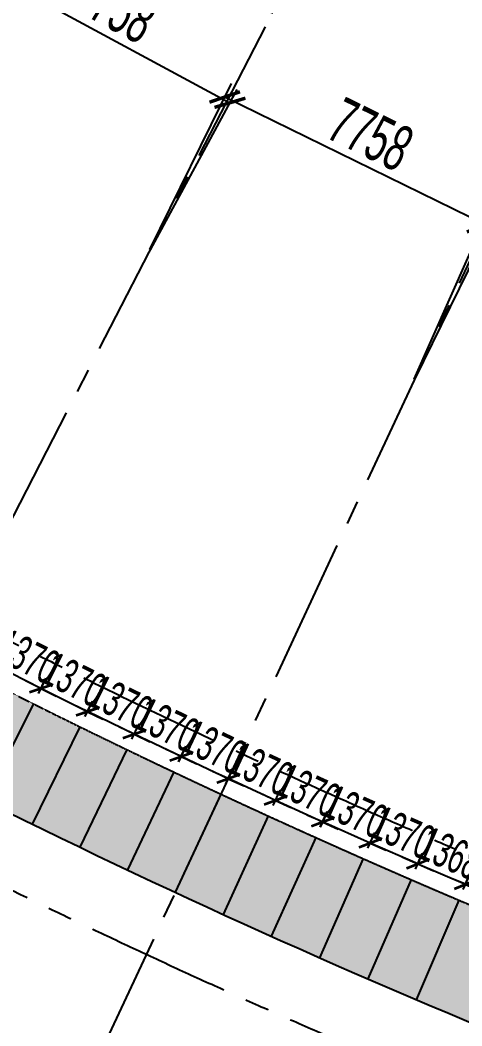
# Model space of a CAD drawing. Extents: x -668578 to 2331563, y -1202445 to 1620273.
# Drawn here: x 1625352 to 1636967, y 95313 to 121789 of the extents above; entities that cross this region are included whole.
import ezdxf

# ---------------------------------------------------------------- set-up
doc = ezdxf.new("R2010")
doc.units = 0
doc.linetypes.add('CENTER2', pattern=[28.575000000000003, 19.05, -3.175, 3.175, -3.175])
doc.linetypes.add('DASH', pattern=[0.35, 0.25, -0.1])
doc.layers.get('0').update_dxf_attribs({"color": 8})
doc.layers.get('Defpoints').update_dxf_attribs({"color": 8})
for name, color, linetype in [('#填充层', 8, 'Continuous'), ('#幕墙线-平面', 8, 'Continuous'), ('#标注', 8, 'Continuous'), ('#轴线', 8, 'CENTER2'), ('dim', 8, 'Continuous')]:
    doc.layers.add(name, color=color, linetype=linetype)
doc.styles.add('JHZX', font='jrs.shx', dxfattribs={"width": 0.6, "bigfont": 'jhz.shx'})
doc.dimstyles.new('JZBZ-300', dxfattribs={"dimscale": 300, "dimtxt": 3, "dimasz": 1.5, "dimexe": 1, "dimexo": 1, "dimgap": 0.5, "dimtad": 1, "dimdec": 0, "dimdsep": 46, "dimtxsty": 'JHZX', "dimblk1": 'ARCHTICK', "dimblk2": 'ARCHTICK', "dimsah": 1, "dimcen": 0, "dimclrd": 1, "dimclre": 1, "dimclrt": 2, "dimazin": 2, "dimtfac": 1, "dimtdec": 0, "dimtix": 1, "dimtmove": 0, "dimatfit": 3, "dimfxl": 0, "dimtolj": 1, "dimlwd": -1, "dimlwe": -1, "dimarcsym": 0})
doc.dimstyles.new('JZBZ-400', dxfattribs={"dimscale": 400, "dimtxt": 3, "dimasz": 1.5, "dimexe": 1, "dimexo": 1, "dimgap": 0.5, "dimtad": 1, "dimdec": 0, "dimdsep": 46, "dimtxsty": 'JHZX', "dimblk1": 'ARCHTICK', "dimblk2": 'ARCHTICK', "dimsah": 1, "dimcen": 0, "dimclrd": 1, "dimclre": 1, "dimclrt": 2, "dimazin": 2, "dimtfac": 1, "dimtdec": 0, "dimtix": 1, "dimtmove": 0, "dimatfit": 3, "dimfxl": 0, "dimtolj": 1, "dimlwd": -1, "dimlwe": -1, "dimarcsym": 0})

# ---------------------------------------------------------------- blocks, each defined once
blk = doc.blocks.new('_ARCHTICK')
at = {"color": 0, "linetype": 'ByBlock', "const_width": 0.15}
blk.add_lwpolyline([(-0.5, -0.5), (0.5, 0.5)], dxfattribs=at)
blk = doc.blocks.new('*D2918')
at = {"layer": '#标注', "ltscale": 300, "transparency": 16777216}
for p, q in [((52517.44000796566, 44290.05046599925), (60086.3965880055, 50671.34314769605)), ((174425.4857381964, -21557.413640005), (175612.1593012065, -11728.79187218522))]:
    blk.add_line(p, q, dxfattribs=at)
blk.add_arc((197092.148216231, 166179.179792065), 179599.9896916214, 220.1338192809486, 263.1156299250185, dxfattribs=at)
at = {"layer": 'Defpoints', "color": 0, "ltscale": 300, "transparency": 16777216}
for p in [(197092.148216231, 166179.179792065), (52211.62358048931, 44032.22045865798), (92698.63031371537, 20034.90273282577), (174377.5393316101, -21954.52967102801)]:
    blk.add_point(p, dxfattribs=at)
at = {"layer": '#标注', "ltscale": 300, "transparency": 16777216, "xscale": 600, "yscale": 600, "zscale": 600}
for p, rotation in [((59780.58016052921, 50413.51314035473), 130.1338192809486), ((175564.2128946202, -12125.90790320823), 353.1156299250185)]:
    blk.add_blockref('_ARCHTICK', p, dxfattribs=dict(at, rotation=rotation))
at = {"layer": '#标注', "ltscale": 300, "transparency": 16777216, "insert": (112118.423318551, 8861.341036451122), "char_height": 1200, "attachment_point": 5, "rotation": 331.6247246029836, "style": 'JHZX'}
blk.add_mtext('\\A1;42.98°', dxfattribs=at)
blk = doc.blocks.new('*D2914')
at = {"layer": '#标注', "ltscale": 300, "transparency": 16777216}
for p, q in [((103956.5408281649, 1605.291408069214), (107650.444019538, 8132.548045644224)), ((110525.2839822447, -1942.752501334558), (113958.6605932835, 4725.225081619217))]:
    blk.add_line(p, q, dxfattribs=at)
blk.add_arc((197092.1482162285, 166179.179792065), 181999.9896916215, 240.4936231196933, 242.7558238595374, dxfattribs=at)
at = {"layer": 'Defpoints', "color": 0, "ltscale": 300, "transparency": 16777216}
for p in [(197092.1482162285, 166179.179792065), (109545.7642249325, 6618.448727686628), (103759.5326579583, 1257.171054065228), (110342.1705629893, -2298.37797242542)]:
    blk.add_point(p, dxfattribs=at)
at = {"layer": '#标注', "ltscale": 300, "transparency": 16777216, "xscale": 600, "yscale": 600, "zscale": 600}
for p, rotation in [((107453.4358493313, 7784.427691640296), 150.4936231196933), ((113775.5471740282, 4369.599610528334), 332.7558238595374)]:
    blk.add_blockref('_ARCHTICK', p, dxfattribs=dict(at, rotation=rotation))
at = {"layer": '#标注', "ltscale": 300, "transparency": 16777216, "insert": (110977.8332433873, 6749.693745719014), "char_height": 1200, "attachment_point": 5, "rotation": 331.62472348961535, "style": 'JHZX'}
blk.add_mtext('\\A1;2.26°', dxfattribs=at)
blk = doc.blocks.new('*D2915')
at = {"layer": '#标注', "ltscale": 300, "transparency": 16777216}
for p, q in [((110525.2839822447, -1942.752501334799), (113958.6605932831, 4725.225081618293)), ((117228.9583052711, -5228.745924973686), (120396.4567557412, 1569.559273107727))]:
    blk.add_line(p, q, dxfattribs=at)
blk.add_arc((197092.1482162271, 166179.179792065), 181999.9896916219, 242.7558238595378, 245.018024599424, dxfattribs=at)
at = {"layer": 'Defpoints', "color": 0, "ltscale": 300, "transparency": 16777216}
for p in [(197092.1482162271, 166179.179792065), (115912.2691148272, 3287.118976221223), (110342.1705629893, -2298.37797242566), (117060.0250545794, -5591.322202204719)]:
    blk.add_point(p, dxfattribs=at)
at = {"layer": '#标注', "ltscale": 300, "transparency": 16777216, "xscale": 600, "yscale": 600, "zscale": 600}
for p, rotation in [((113775.5471740276, 4369.59961052749), 152.7558238595378), ((120227.5235050495, 1206.982995876708), 335.0180245994241)]:
    blk.add_blockref('_ARCHTICK', p, dxfattribs=dict(at, rotation=rotation))
at = {"layer": '#标注', "ltscale": 300, "transparency": 16777216, "insert": (117338.0414740134, 3474.789187522758), "char_height": 1200, "attachment_point": 5, "rotation": 333.88692422948094, "style": 'JHZX'}
blk.add_mtext('\\A1;2.26°', dxfattribs=at)
blk = doc.blocks.new('*D2939')
at = {"layer": '#标注', "ltscale": 300, "transparency": 16777216}
for p, q in [((-1772.791618300945, -1481.365197545436), (-9341.748198340536, -7862.657879242006)), ((165913.7732030131, -92055.65823940704), (164727.0996400029, -101884.2800072265))]:
    blk.add_line(p, q, dxfattribs=at)
blk.add_arc((197092.1482162317, 166179.1797920645), 269610.2124900237, 220.1338192809485, 263.1156299250187, dxfattribs=at)
at = {"layer": 'Defpoints', "color": 0, "ltscale": 300, "transparency": 16777216}
for p in [(197092.1482162317, 166179.1797920645), (-1466.975190824596, -1223.535190204158), (40379.67516651106, -53208.30268940322), (165961.7196095993, -91658.54220838404)]:
    blk.add_point(p, dxfattribs=at)
at = {"layer": '#标注', "ltscale": 300, "transparency": 16777216, "xscale": 600, "yscale": 600, "zscale": 600}
for p, rotation in [((-9035.931770864163, -7604.827871900749), 130.1338192809485), ((164775.0460465892, -101487.1639762035), 353.1156299250187)]:
    blk.add_blockref('_ARCHTICK', p, dxfattribs=dict(at, rotation=rotation))
at = {"layer": '#标注', "ltscale": 300, "transparency": 16777216, "insert": (69341.55334645722, -70334.48968467087), "char_height": 1200, "attachment_point": 5, "rotation": 331.6247246029835, "style": 'JHZX'}
blk.add_mtext('\\A1;42.98°', dxfattribs=at)
blk = doc.blocks.new('*D3005')
at = {"layer": '#标注', "transparency": 16777216}
for p, q in [((-54000.61947395653, 4432.559612933357), (-51718.45506737498, 8657.690649776645)), ((-51908.55291728884, 8305.749166773963), (-45082.75720557872, 4618.860432667316)), ((-47174.82376224641, 745.6708788267133), (-44892.65935566486, 4970.801915669997))]:
    blk.add_line(p, q, dxfattribs=at)
at = {"layer": 'Defpoints', "color": 0, "transparency": 16777216}
for p in [(-45082.75720557872, 4618.860432667316), (-54190.7173238704, 4080.618129930677), (-47364.92161216027, 393.7293958240334)]:
    blk.add_point(p, dxfattribs=at)
at = {"layer": '#标注', "transparency": 16777216, "xscale": 600, "yscale": 600, "zscale": 600}
for p, rotation in [((-51908.55291728884, 8305.749166773963), 151.6247212833316), ((-45082.75720557872, 4618.860432667316), 331.6247212833315)]:
    blk.add_blockref('_ARCHTICK', p, dxfattribs=dict(at, rotation=rotation))
at = {"layer": '#标注', "transparency": 16777216, "insert": (-48115.45936160605, 7166.187765726003), "char_height": 1200, "attachment_point": 5, "rotation": 331.62472128333155, "style": 'JHZX'}
blk.add_mtext('\\A1;7758', dxfattribs=at)
blk = doc.blocks.new('*D3006')
at = {"layer": '#标注', "transparency": 16777216}
for p, q in [((-47188.86201107168, 752.900376988604), (-45043.10989082009, 5130.397545602551)), ((-45219.16749691678, 4771.226667975337), (-38253.15992269636, 1356.644100282909)), ((-40222.85443685126, -2661.682190703828), (-38077.10231659967, 1715.814977910122))]:
    blk.add_line(p, q, dxfattribs=at)
at = {"layer": 'Defpoints', "color": 0, "transparency": 16777216}
for p in [(-38253.15992269636, 1356.644100282909), (-47364.91961716837, 393.7294993613905), (-40398.91204294795, -3020.853068331038)]:
    blk.add_point(p, dxfattribs=at)
at = {"layer": '#标注', "transparency": 16777216, "xscale": 600, "yscale": 600, "zscale": 600}
for p, rotation in [((-45219.16749691678, 4771.226667975337), 153.8869297643725), ((-38253.15992269636, 1356.644100282909), 333.8869297643725)]:
    blk.add_blockref('_ARCHTICK', p, dxfattribs=dict(at, rotation=rotation))
at = {"layer": '#标注', "transparency": 16777216, "insert": (-41384.04849761319, 3782.277139383548), "char_height": 1200, "attachment_point": 5, "rotation": 333.8869297643725, "style": 'JHZX'}
blk.add_mtext('\\A1;7758', dxfattribs=at)
blk = doc.blocks.new('*D3007')
at = {"layer": '#标注', "transparency": 16777216}
for p, q in [((-40237.16796211764, -2655.014277394905), (-38295.41016578668, 1736.976537435197)), ((-38457.15310642298, 1371.136106161777), (-31361.79161151977, -1765.817972611218)), ((-33141.80646721442, -5791.968356167896), (-31200.04867088347, -1399.977541337797))]:
    blk.add_line(p, q, dxfattribs=at)
at = {"layer": 'Defpoints', "color": 0, "transparency": 16777216}
for p in [(-31361.79161151977, -1765.817972611218), (-40398.91090275394, -3020.854708668325), (-33303.54940785073, -6157.808787441316)]:
    blk.add_point(p, dxfattribs=at)
at = {"layer": '#标注', "transparency": 16777216, "xscale": 600, "yscale": 600, "zscale": 600}
for p, rotation in [((-38457.15310642298, 1371.136106161777), 156.149138245412), ((-31361.79161151977, -1765.817972611218), 336.149138245412)]:
    blk.add_blockref('_ARCHTICK', p, dxfattribs=dict(at, rotation=rotation))
at = {"layer": '#标注', "transparency": 16777216, "insert": (-34585.98647769877, 534.339929322121), "char_height": 1200, "attachment_point": 5, "rotation": 336.149138245412, "style": 'JHZX'}
blk.add_mtext('\\A1;7758', dxfattribs=at)
blk = doc.blocks.new('*D3178')
at = {"layer": '#标注', "ltscale": 300, "transparency": 16777216}
for p, q in [((114306.2978121781, -24477.64232347793), (114482.4659198499, -24068.29146143856)), ((114363.8739506324, -24343.85623574239), (113950.5267891767, -24165.96828191619)), ((115620.499517528, -24884.65721773891), (114363.8739506324, -24343.85623574239)), ((115562.9233790737, -25018.44330547444), (115739.0914867455, -24609.09244343507)), ((115620.499517528, -24884.65721773891), (116033.8466789838, -25062.5451715651))]:
    blk.add_line(p, q, dxfattribs=at)
at = {"layer": 'Defpoints', "color": 0, "ltscale": 300, "transparency": 16777216}
for p in [(114363.8739506324, -24343.85623574239), (114187.7058429606, -24753.20709778176), (115444.3314098562, -25294.00807977828)]:
    blk.add_point(p, dxfattribs=at)
at = {"layer": '#标注', "ltscale": 300, "transparency": 16777216, "xscale": 450, "yscale": 450, "zscale": 450}
for p, rotation in [((114363.8739506324, -24343.85623574239), 336.7149049541456), ((115620.499517528, -24884.65721773891), 156.7149049541456)]:
    blk.add_blockref('_ARCHTICK', p, dxfattribs=dict(at, rotation=rotation))
at = {"layer": '#标注', "ltscale": 300, "transparency": 16777216, "insert": (115229.3706725152, -24063.12717813297), "char_height": 900, "attachment_point": 5, "rotation": 336.7149049541456, "style": 'JHZX'}
blk.add_mtext('\\A1;1368', dxfattribs=at)
blk = doc.blocks.new('*D3179')
at = {"layer": '#标注', "ltscale": 300, "transparency": 16777216}
for p, q in [((115561.1085882878, -25017.66934508596), (115736.5996414147, -24602.39149511237)), ((115619.8224667059, -24878.73022107569), (115205.3143777609, -24703.56445901248)), ((116881.5144636968, -25411.90495526358), (115619.8224667059, -24878.73022107569)), ((116822.8005852787, -25550.84407927386), (116998.2916384057, -25135.56622930026)), ((116881.5144636968, -25411.90495526358), (117296.0225526418, -25587.07071732679))]:
    blk.add_line(p, q, dxfattribs=at)
at = {"layer": 'Defpoints', "color": 0, "ltscale": 300, "transparency": 16777216}
for p in [(115619.8224667059, -24878.73022107569), (115444.331413579, -25294.00807104928), (116706.0234105699, -25827.18280523718)]:
    blk.add_point(p, dxfattribs=at)
at = {"layer": '#标注', "ltscale": 300, "transparency": 16777216, "xscale": 450, "yscale": 450, "zscale": 450}
for p, rotation in [((115619.8224667059, -24878.73022107569), 337.0917088382236), ((116881.5144636968, -25411.90495526358), 157.0917088382236)]:
    blk.add_blockref('_ARCHTICK', p, dxfattribs=dict(at, rotation=rotation))
at = {"layer": '#标注', "ltscale": 300, "transparency": 16777216, "insert": (116484.222814619, -24592.64013624301), "char_height": 900, "attachment_point": 5, "rotation": 337.09170883822355, "style": 'JHZX'}
blk.add_mtext('\\A1;1370', dxfattribs=at)
blk = doc.blocks.new('*D3184')
at = {"layer": '#标注', "ltscale": 300, "transparency": 16777216}
for p, q in [((113052.0128046537, -23928.03113129557), (113232.126231255, -23516.98778211326)), ((113111.7223946165, -23791.76572177136), (112699.5554851294, -23611.15996681375)), ((114366.2886756975, -24341.49905825128), (113111.7223946165, -23791.76572177136)), ((114306.5790857347, -24477.76446777548), (114486.6925123359, -24066.72111859317)), ((114366.2886756975, -24341.49905825128), (114778.4555851847, -24522.10481320888))]:
    blk.add_line(p, q, dxfattribs=at)
at = {"layer": 'Defpoints', "color": 0, "ltscale": 300, "transparency": 16777216}
for p in [(113111.7223946165, -23791.76572177136), (112931.6089680153, -24202.80907095367), (114186.1752490963, -24752.54240743358)]:
    blk.add_point(p, dxfattribs=at)
at = {"layer": '#标注', "ltscale": 300, "transparency": 16777216, "xscale": 450, "yscale": 450, "zscale": 450}
for p, rotation in [((113111.7223946165, -23791.76572177136), 336.3376419194784), ((114366.2886756975, -24341.49905825128), 156.3376419194784)]:
    blk.add_blockref('_ARCHTICK', p, dxfattribs=dict(at, rotation=rotation))
at = {"layer": '#标注', "ltscale": 300, "transparency": 16777216, "insert": (113979.8132084338, -23517.07651069511), "char_height": 900, "attachment_point": 5, "rotation": 336.3376419194784, "style": 'JHZX'}
blk.add_mtext('\\A1;1370', dxfattribs=at)
blk = doc.blocks.new('*D3185')
at = {"layer": '#标注', "ltscale": 300, "transparency": 16777216}
for p, q in [((111802.8972047887, -23370.85258968622), (111984.7225954938, -22963.22053963023)), ((111862.5132092575, -23237.20022120488), (111451.5436868956, -23053.88614185043)), ((113113.4343587204, -23795.17702089767), (111862.5132092575, -23237.20022120488)), ((113053.8183542516, -23928.82938937901), (113235.6437449567, -23521.19733932301)), ((113113.4343587204, -23795.17702089767), (113524.4038810824, -23978.49110025212))]:
    blk.add_line(p, q, dxfattribs=at)
at = {"layer": 'Defpoints', "color": 0, "ltscale": 300, "transparency": 16777216}
for p in [(111862.5132092575, -23237.20022120488), (111680.6878185524, -23644.83227126088), (112931.6089680153, -24202.80907095366)]:
    blk.add_point(p, dxfattribs=at)
at = {"layer": '#标注', "ltscale": 300, "transparency": 16777216, "xscale": 450, "yscale": 450, "zscale": 450}
for p, rotation in [((111862.5132092575, -23237.20022120488), 335.9606084374768), ((113113.4343587204, -23795.17702089767), 155.9606084374768)]:
    blk.add_blockref('_ARCHTICK', p, dxfattribs=dict(at, rotation=rotation))
at = {"layer": '#标注', "ltscale": 300, "transparency": 16777216, "insert": (112732.3925564616, -22968.22925790197), "char_height": 900, "attachment_point": 5, "rotation": 335.96060843747676, "style": 'JHZX'}
blk.add_mtext('\\A1;1370', dxfattribs=at)
blk = doc.blocks.new('*D3186')
at = {"layer": '#标注', "ltscale": 300, "transparency": 16777216}
for p, q in [((110621.0046787473, -22669.10900790799), (110211.8645874877, -22481.74736369001)), ((110560.2499781605, -22801.77855105974), (110745.9124415593, -22396.34894706824)), ((111866.3502819512, -23239.40266726937), (110621.0046787473, -22669.10900790799)), ((111805.5955813644, -23372.07221042113), (111991.2580447632, -22966.64260642962)), ((111866.3502819512, -23239.40266726937), (112275.4903732108, -23426.76431148735))]:
    blk.add_line(p, q, dxfattribs=at)
at = {"layer": 'Defpoints', "color": 0, "ltscale": 300, "transparency": 16777216}
for p in [(110621.0046787473, -22669.10900790799), (110435.3422153485, -23074.53861189949), (111680.6878185524, -23644.83227126088)]:
    blk.add_point(p, dxfattribs=at)
at = {"layer": '#标注', "ltscale": 300, "transparency": 16777216, "xscale": 450, "yscale": 450, "zscale": 450}
for p, rotation in [((110621.0046787473, -22669.10900790799), 335.3950584251122), ((111866.3502819512, -23239.40266726937), 155.3950584251122)]:
    blk.add_blockref('_ARCHTICK', p, dxfattribs=dict(at, rotation=rotation))
at = {"layer": '#标注', "ltscale": 300, "transparency": 16777216, "insert": (111493.4930059732, -22408.73571590918), "char_height": 900, "attachment_point": 5, "rotation": 335.3950584251122, "style": 'JHZX'}
blk.add_mtext('\\A1;1370', dxfattribs=at)
blk = doc.blocks.new('*D3187')
at = {"layer": '#标注', "ltscale": 300, "transparency": 16777216}
for p, q in [((109378.0628072355, -22097.10931585998), (108969.541393749, -21908.4025202138)), ((109315.8007527296, -22231.89716187376), (109503.8673376663, -21824.76170686902)), ((110621.5323926132, -22671.50065299341), (109378.0628072355, -22097.10931585998)), ((110559.2703381073, -22806.28849900719), (110747.336923044, -22399.15304400245)), ((110621.5323926132, -22671.50065299341), (111030.0538060996, -22860.20744863958))]:
    blk.add_line(p, q, dxfattribs=at)
at = {"layer": 'Defpoints', "color": 0, "ltscale": 300, "transparency": 16777216}
for p in [(109378.0628072355, -22097.10931585998), (109189.9962222988, -22504.24477086472), (110433.4658076766, -23078.63610799815)]:
    blk.add_point(p, dxfattribs=at)
at = {"layer": '#标注', "ltscale": 300, "transparency": 16777216, "xscale": 450, "yscale": 450, "zscale": 450}
for p, rotation in [((109378.0628072355, -22097.10931585998), 335.2065417108847), ((110621.5323926132, -22671.50065299341), 155.2065417108847)]:
    blk.add_blockref('_ARCHTICK', p, dxfattribs=dict(at, rotation=rotation))
at = {"layer": '#标注', "ltscale": 300, "transparency": 16777216, "insert": (110251.4066607859, -21839.60976644479), "char_height": 900, "attachment_point": 5, "rotation": 335.20654171088466, "style": 'JHZX'}
blk.add_mtext('\\A1;1370', dxfattribs=at)
blk = doc.blocks.new('*D3188')
at = {"layer": '#标注', "ltscale": 300, "transparency": 16777216}
for p, q in [((108141.043576325, -21515.86101775787), (107733.7727818331, -21324.4700567541)), ((108077.9272970975, -21650.16943572885), (108268.6375503275, -21244.34715476327)), ((109380.7064755289, -22098.42248989914), (108141.043576325, -21515.86101775787)), ((109317.5901963013, -22232.73090787012), (109508.3004495314, -21826.90862690454)), ((109380.7064755289, -22098.42248989914), (109787.9772700208, -22289.81345090291))]:
    blk.add_line(p, q, dxfattribs=at)
at = {"layer": 'Defpoints', "color": 0, "ltscale": 300, "transparency": 16777216}
for p in [(108141.043576325, -21515.86101775787), (107950.333323095, -21921.68329872345), (109189.9962222988, -22504.24477086472)]:
    blk.add_point(p, dxfattribs=at)
at = {"layer": '#标注', "ltscale": 300, "transparency": 16777216, "xscale": 450, "yscale": 450, "zscale": 450}
for p, rotation in [((108141.043576325, -21515.86101775787), 334.8295074856635), ((109380.7064755289, -22098.42248989914), 154.8295074856635)]:
    blk.add_blockref('_ARCHTICK', p, dxfattribs=dict(at, rotation=rotation))
at = {"layer": '#标注', "ltscale": 300, "transparency": 16777216, "insert": (109016.062973932, -21264.11402783932), "char_height": 900, "attachment_point": 5, "rotation": 334.8295074856635, "style": 'JHZX'}
blk.add_mtext('\\A1;1370', dxfattribs=at)
blk = doc.blocks.new('*D3189')
at = {"layer": '#标注', "ltscale": 300, "transparency": 16777216}
for p, q in [((106907.9888556315, -20926.24888411217), (106501.9863131373, -20732.18205158213)), ((106843.9090282913, -21060.30874629234), (107037.3667439849, -20655.58052244937)), ((108143.7910387886, -21516.95507488048), (106907.9888556315, -20926.24888411217)), ((108079.7112114484, -21651.01493706065), (108273.1689271419, -21246.28671321768)), ((108143.7910387886, -21516.95507488048), (108549.7935812828, -21711.02190741052))]:
    blk.add_line(p, q, dxfattribs=at)
at = {"layer": 'Defpoints', "color": 0, "ltscale": 300, "transparency": 16777216}
for p in [(106907.9888556315, -20926.24888411217), (106714.5311399379, -21330.97710795514), (107950.333323095, -21921.68329872345)]:
    blk.add_point(p, dxfattribs=at)
at = {"layer": '#标注', "ltscale": 300, "transparency": 16777216, "xscale": 450, "yscale": 450, "zscale": 450}
for p, rotation in [((106907.9888556315, -20926.24888411217), 334.4524741199985), ((108143.7910387886, -21516.95507488048), 154.4524741199985)]:
    blk.add_blockref('_ARCHTICK', p, dxfattribs=dict(at, rotation=rotation))
at = {"layer": '#标注', "ltscale": 300, "transparency": 16777216, "insert": (107784.6457239168, -20680.26525617072), "char_height": 900, "attachment_point": 5, "rotation": 334.4524741199985, "style": 'JHZX'}
blk.add_mtext('\\A1;1370', dxfattribs=at)
blk = doc.blocks.new('*D3190')
at = {"layer": '#标注', "ltscale": 300, "transparency": 16777216}
for p, q in [((105613.7986865952, -20462.3403039188), (105809.9268016285, -20058.87062322272)), ((105678.7706013404, -20328.68176295936), (105274.0538917355, -20131.94746252721)), ((106910.6592549713, -20927.50742725906), (105678.7706013404, -20328.68176295936)), ((106845.687340226, -21061.1659682185), (107041.8154552594, -20657.69628752242)), ((106910.6592549713, -20927.50742725906), (107315.3759645763, -21124.24172769122))]:
    blk.add_line(p, q, dxfattribs=at)
at = {"layer": 'Defpoints', "color": 0, "ltscale": 300, "transparency": 16777216}
for p in [(105678.7706013404, -20328.68176295936), (105482.6424863071, -20732.15144365545), (106714.5311399379, -21330.97710795514)]:
    blk.add_point(p, dxfattribs=at)
at = {"layer": '#标注', "ltscale": 300, "transparency": 16777216, "xscale": 450, "yscale": 450, "zscale": 450}
for p, rotation in [((105678.7706013404, -20328.68176295936), 334.0754407613603), ((106910.6592549713, -20927.50742725906), 154.0754407613602)]:
    blk.add_blockref('_ARCHTICK', p, dxfattribs=dict(at, rotation=rotation))
at = {"layer": '#标注', "ltscale": 300, "transparency": 16777216, "insert": (106557.0273287321, -20088.47231563593), "char_height": 900, "attachment_point": 5, "rotation": 334.07544076136026, "style": 'JHZX'}
blk.add_mtext('\\A1;1370', dxfattribs=at)
blk = doc.blocks.new('*D3191')
at = {"layer": '#标注', "ltscale": 300, "transparency": 16777216}
for p, q in [((104455.3418425014, -19722.67412278191), (104052.5867310022, -19521.95461660167)), ((104390.5437645441, -19852.69515366864), (104589.1548466216, -19454.17071511576)), ((105681.2535683845, -20333.62700510258), (104455.3418425014, -19722.67412278191)), ((105616.4554904273, -20463.6480359893), (105815.0665725047, -20065.12359743642)), ((105681.2535683845, -20333.62700510258), (106084.0086798838, -20534.34651128283))]:
    blk.add_line(p, q, dxfattribs=at)
at = {"layer": 'Defpoints', "color": 0, "ltscale": 300, "transparency": 16777216}
for p in [(104455.3418425014, -19722.67412278191), (104256.7307604239, -20121.19856133479), (105482.6424863071, -20732.15144365546)]:
    blk.add_point(p, dxfattribs=at)
at = {"layer": '#标注', "ltscale": 300, "transparency": 16777216, "xscale": 450, "yscale": 450, "zscale": 450}
for p, rotation in [((104455.3418425014, -19722.67412278191), 333.5098888499195), ((105681.2535683845, -20333.62700510258), 153.5098888499195)]:
    blk.add_blockref('_ARCHTICK', p, dxfattribs=dict(at, rotation=rotation))
at = {"layer": '#标注', "ltscale": 300, "transparency": 16777216, "insert": (105335.9237136833, -19491.14374860994), "char_height": 900, "attachment_point": 5, "rotation": 333.50988884991943, "style": 'JHZX'}
blk.add_mtext('\\A1;1370', dxfattribs=at)
blk = doc.blocks.new('*D3192')
at = {"layer": '#标注', "ltscale": 300, "transparency": 16777216}
for p, q in [((103232.29548537, -19109.28283981586), (102830.2029617102, -18907.23927417492)), ((103165.5151314574, -19242.18428090067), (103366.9911957973, -18841.221157376)), ((104456.1966192228, -19724.26902962333), (103232.29548537, -19109.28283981586)), ((104389.4162653102, -19857.17047070814), (104590.89232965, -19456.20734718347)), ((104456.1966192228, -19724.26902962333), (104858.2891428825, -19926.31259526427))]:
    blk.add_line(p, q, dxfattribs=at)
at = {"layer": 'Defpoints', "color": 0, "ltscale": 300, "transparency": 16777216}
for p in [(103232.29548537, -19109.28283981586), (103030.8194210301, -19510.24596334052), (104254.7205548829, -20125.232153148)]:
    blk.add_point(p, dxfattribs=at)
at = {"layer": '#标注', "ltscale": 300, "transparency": 16777216, "xscale": 450, "yscale": 450, "zscale": 450}
for p, rotation in [((103232.29548537, -19109.28283981586), 333.3213737890052), ((104456.1966192228, -19724.26902962333), 153.3213737890052)]:
    blk.add_blockref('_ARCHTICK', p, dxfattribs=dict(at, rotation=rotation))
at = {"layer": '#标注', "ltscale": 300, "transparency": 16777216, "insert": (104113.6374731509, -18880.65256983988), "char_height": 900, "attachment_point": 5, "rotation": 333.3213737890052, "style": 'JHZX'}
blk.add_mtext('\\A1;1370', dxfattribs=at)
blk = doc.blocks.new('A$Caccc0cd0')
at = {"layer": '#标注'}
for p1, p2, distance, picture, middle in [((-54190.7173238704, 4080.618129930677), (-47364.92161216028, 393.7293958240334), 4802.083574570956, '*D3005', (-48115.45936160605, 7166.187765726003)), ((-47364.91961716837, 393.7294993613905), (-40398.91204294795, -3020.853068331038), 4875.1137035752645, '*D3006', (-41384.04849761319, 3782.277139383548)), ((-40398.91090275394, -3020.854708668325), (-33303.54940785072, -6157.808787441318), 4802.083574570938, '*D3007', (-34585.98647769877, 534.339929322121))]:
    dim = blk.add_aligned_dim(p1=p1, p2=p2, distance=distance, dimstyle='JZBZ-400', override={"dimclrd": 256, "dimclre": 256, "dimclrt": 256}, dxfattribs=at)
    dim.commit()
    dim.dimension.update_dxf_attribs({"geometry": picture, "text_midpoint": middle})
blk = doc.blocks.new('DSGDFG')
at = {"layer": '#标注', "ltscale": 300}
blk.add_arc((197092.151355247, 166179.1920613433), 257800.0000000007, 220.1360728823768, 263.1156295571803, dxfattribs=at)
at = {"layer": '#轴线', "ltscale": 200}
for p, q in [((110342.1709069039, -2298.375858579064), (78196.41308945254, -64728.81003369228)), ((117060.0251590216, -5591.319891411345), (87404.40271762363, -69240.27674118406))]:
    blk.add_line(p, q, dxfattribs=at)
for radius in [206950.0000000004, 212800.0000000004, 220600.0000000004, 228400.0000000004, 236200.0000000004, 244000.0000000004, 251800.0000000004, 257800.0000000004]:
    blk.add_arc((197092.1513552468, 166179.1920613431), radius, 218.4388923744016, 265.1405841852512, dxfattribs=at)
at = {"layer": '#标注', "ltscale": 300}
blk.add_blockref('A$Caccc0cd0', (154502.6209182295, -8915.558944611956), dxfattribs=at)
for base, center, p1, p2, picture, middle in [((40379.67516651106, -53208.30268940322), (197092.1482162317, 166179.1797920645), (-1466.975190824596, -1223.535190204158), (165961.7196095993, -91658.54220838402), '*D2939', (69341.55334645722, -70334.48968467087)), ((92698.63031371537, 20034.90273282577), (197092.148216231, 166179.179792065), (52211.62358048931, 44032.22045865798), (174377.5393316101, -21954.52967102802), '*D2918', (112118.423318551, 8861.341036451122)), ((109545.7642249325, 6618.448727686628), (197092.1482162285, 166179.179792065), (103759.5326579583, 1257.171054065228), (110342.1705629893, -2298.377972425427), '*D2914', (110977.8332433873, 6749.693745719022)), ((115912.2691148272, 3287.118976221223), (197092.1482162271, 166179.179792065), (110342.1705629893, -2298.37797242566), (117060.0250545794, -5591.322202204727), '*D2915', (117338.0414740134, 3474.789187522765))]:
    dim = blk.add_angular_dim_3p(base=base, center=center, p1=p1, p2=p2, dimstyle='JZBZ-400', override={"dimclrd": 256, "dimclre": 256, "dimclrt": 256}, dxfattribs=at)
    dim.commit()
    dim.dimension.update_dxf_attribs({"geometry": picture, "text_midpoint": middle})
blk = doc.blocks.new('D1')
at = {"layer": '#标注', "ltscale": 300}
for p1, p2, distance, picture, middle in [((104254.7205548829, -20125.232153148), (103030.8194210301, -19510.24596334052), -448.73603702906394, '*D3192', (104113.6374731509, -18880.65256983988)), ((105482.6424863071, -20732.15144365546), (104256.7307604239, -20121.19856133479), -445.27305111344816, '*D3191', (105335.9237136833, -19491.14374860994)), ((106714.5311399379, -21330.97710795514), (105482.6424863071, -20732.15144365544), -448.61344245074565, '*D3190', (106557.0273287321, -20088.47231563593)), ((107950.333323095, -21921.68329872345), (106714.5311399379, -21330.97710795514), -448.58758669458285, '*D3189', (107784.6457239168, -20680.26525617072)), ((109189.9962222988, -22504.24477086472), (107950.333323095, -21921.68329872345), -448.39951428960904, '*D3188', (109016.062973932, -21264.11402783932)), ((110433.4658076765, -23078.63610799814), (109189.9962222988, -22504.24477086472), -448.47332037889635, '*D3187', (110251.4066607859, -21839.60976644479)), ((111680.6878185524, -23644.83227126088), (110435.3422153485, -23074.53861189949), -445.91895464087725, '*D3186', (111493.4930059732, -22408.73571590918)), ((112931.6089680153, -24202.80907095366), (111680.6878185524, -23644.83227126088), -446.3455622473668, '*D3185', (112732.3925564616, -22968.22925790197)), ((114186.1752490962, -24752.54240743358), (112931.6089680153, -24202.80907095366), -448.77330730451206, '*D3184', (113979.8132084338, -23517.07651069511)), ((115444.3314098562, -25294.00807977827), (114187.7058429606, -24753.20709778176), -445.6493357035787, '*D3178', (115229.3706725152, -24063.12717813297)), ((116706.0234105699, -25827.18280523717), (115444.3314135789, -25294.00807104928), -450.83567117777125, '*D3179', (116484.222814619, -24592.64013624301))]:
    dim = blk.add_aligned_dim(p1=p1, p2=p2, distance=distance, dimstyle='JZBZ-300', override={"dimclrd": 256, "dimclre": 256, "dimclrt": 256}, dxfattribs=at)
    dim.commit()
    dim.dimension.update_dxf_attribs({"geometry": picture, "text_midpoint": middle})

msp = doc.modelspace()

# ---------------------------------------------------------------- hatches: boundary and pattern name
at = {"layer": '#填充层', "ltscale": 5}
h = msp.add_hatch(dxfattribs=at)
h.set_pattern_fill('DOTS', color=256, scale=300)
h.set_pattern_definition([(0, (1499898.777027618, 275661.4264817045), (238.125, 476.25), [0, -476.25])])
edge = h.paths.add_edge_path()
edge.add_arc((1718541.04347246, 290089.1825916904), 258450.0000122762, 224.2010680907206, 263.0036580566755)
edge.add_arc((1687376.985044699, 36144.25949104445), 2599.999999999618, 263.0036580561427, 353.115629925022)
edge.add_line((1689958.239246348, 35832.60784823389), (1699116.865503937, 111688.9142534468))
edge.add_arc((1675951.513029902, 114994.4315735811), 23399.99999999987, 351.8791540171561, 408.4110155012523)
edge.add_line((1691484.021918594, 132495.8934445993), (1690101.995247554, 131048.2174569779))
edge.add_arc((1675948.321140328, 114990.4893547565), 21405.07235536606, 48.60625955378568, 51.23890231349652)
edge.add_line((1689349.491480396, 131681.377768946), (1689159.609878179, 131449.1013408638))
edge.add_arc((1675949.607221914, 114985.3847495828), 21108.24801295796, 51.25746606330708, 104.0093023544159)
edge.add_line((1670839.73464989, 135465.7982335488), (1670192.590099086, 137674.7050877369))
edge.add_arc((1675951.513030889, 114994.4315731884), 23400.00000062333, 104.2473117498924, 212.3661627149257)
edge.add_line((1656186.838222372, 102467.7548493821), (1652038.789221159, 89843.20838746446))
edge.add_arc((1718541.043465732, 290089.1825787133), 210999.9999986069, 242.3756600973465, 251.62852708999202, ccw=False)
edge.add_line((1620706.153831682, 103141.7718726395), (1620179.691224763, 102119.3262593125))
edge.add_arc((1718541.04346532, 290089.1825779399), 212149.9999977291, 234.0851270116521, 242.37772087812482, ccw=False)
edge.add_line((1594097.542817536, 118271.1461394996), (1594778.255679421, 119198.0699989475))
edge.add_arc((1718541.04346347, 290089.1825760542), 210999.9999950733, 233.5227855587175, 234.0871865955971, ccw=False)
edge.add_arc((1601139.379293661, 142933.1030267347), 23899.9999999685, 250.3460703162144, 257.1003230833905)
edge.add_line((1595803.83288865, 119636.280398778), (1596334.551120201, 119514.7328470948))
edge.add_arc((1590954.355791283, 96022.95772849166), 24100.00000000698, 56.67752398748638, 77.10032308337088, ccw=False)
edge.add_arc((1718541.043459417, 290089.1825656286), 208149.9999842003, 236.6775239869844, 251.6257060700821)
edge.add_line((1652927.316339129, 92551.18291288603), (1655362.302962887, 99959.25135525523))
edge.add_arc((1675951.512233832, 114994.4316696944), 25494.55207471757, -6.884370074981291, 216.1386244719837, ccw=False)
edge.add_line((1701262.250565385, 111938.5012709214), (1691785.922599286, 33450.83100518363))
edge.add_arc((1689205.315513597, 33761.66306029755), 2599.259413216486, 263.4547283034507, 353.1318561132468, ccw=False)
edge.add_arc((1718541.053828594, 290089.2039390777), 260600.0223987816, 224.7692622454333, 263.4709527714301, ccw=False)
edge.add_arc((1535374.285491531, 108391.8001744133), 2599.999999823963, 144.4518068245103, 224.7692605196787, ccw=False)

# ---------------------------------------------------------------- linework, layer by layer
at = {"layer": '#幕墙线-平面', "ltscale": 300}
msp.add_lwpolyline([(1687060.289512337, 33563.6192701261, -0.1896724665705532), (1520685.200405335, 123807.8911893588, -0.4137557307421613), (1520999.729779983, 127468.4832556868), (1553033.76597313, 154475.9787489982, -0.4142820029461422), (1557191.102681616, 154121.5518412802, 0.06101702159663614), (1594778.255679421, 119198.0699989475), (1594097.542817536, 118271.1461394997, 0.03619906562373296), (1620179.691224763, 102119.3262593125), (1620706.153831682, 103141.7718726394, 0.04039519900043325), (1652038.789221159, 89843.20838746446), (1656186.838222372, 102467.7548493822, -0.5101788404661648), (1670192.590099086, 137674.7050877369), (1670839.73464989, 135465.7982335488, -0.2343261784634417), (1689159.609878179, 131449.1013408638), (1689349.491480396, 131681.377768946, -0.01148757632340535), (1690101.995247555, 131048.2174569779), (1691484.021918594, 132495.8934445993, -0.2517943818826403), (1699116.865503937, 111688.9142534462), (1689958.239246348, 35832.60784823413, -0.4147747798173004), (1687060.388975351, 33563.60706794064, 0.4147747798173004)], format="xyb", dxfattribs=at)
at = {"layer": '#幕墙线-平面', "linetype": 'DASH'}
msp.add_lwpolyline([(1701260.772420367, 111938.6666949292, 1.469013519983646), (1655360.824817874, 99959.41677931677), (1652925.838194116, 92551.34833694746, -0.06531639655468416), (1604192.228229745, 116160.8885729812, 0.08934789545122705), (1596333.072975181, 119514.8982711581), (1595802.354743637, 119636.4458228394, -0.1125361045484937), (1586232.723067736, 124250.5045660065, -0.0289167358602207), (1567982.280702303, 140623.209537493, 0.4135317777768934), (1564309.650820475, 140640.842018419), (1533545.329197164, 110241.3772921534, 0.4147813150809291), (1533526.940849237, 106560.9066498611, 0.1704931411937264), (1688909.029618458, 31179.34172008293, 0.4123966734240728), (1691784.445578917, 33451.00576550497), (1701260.771450383, 111938.6585777536)], format="xyb", dxfattribs=at)
at = {"layer": '#幕墙线-平面', "ltscale": 300}
for points in [[(1625699.138100188, 103796.5942680278), (1624425.90607306, 101241.7814502608)], [(1626925.049826071, 103185.6413857071), (1625670.640761074, 100626.5522241053)], [(1628156.938479702, 102586.8157214074), (1626919.396483608, 100019.5274422471)], [(1629392.740662859, 101996.1095306391), (1628172.119319475, 99420.73330600257)], [(1630632.403562063, 101413.5480584979), (1629428.755732074, 98830.19540612053)], [(1631877.749555113, 100843.2542174631), (1630689.250943694, 98247.93948933764)], [(1633123.095158317, 100272.9605581017), (1631953.549958986, 97673.99095489347)], [(1634374.01630778, 99714.98375840891), (1633221.598761477, 97108.37432367011)], [(1635630.113182725, 99164.58573158081), (1634494.894158209, 96550.44024015809)], [(1636886.738749621, 98623.7847495843), (1635768.725484048, 96002.23460087739)]]:
    msp.add_lwpolyline(points, dxfattribs=at)

# ---------------------------------------------------------------- block references
at = {"layer": '#标注'}
msp.add_blockref('DSGDFG', (1521448.890479225, 123909.9869659723), dxfattribs=at)
at = {"layer": 'dim'}
msp.add_blockref('D1', (1521442.407339764, 123917.7928293626), dxfattribs=at)

doc.saveas('drawing.dxf')
